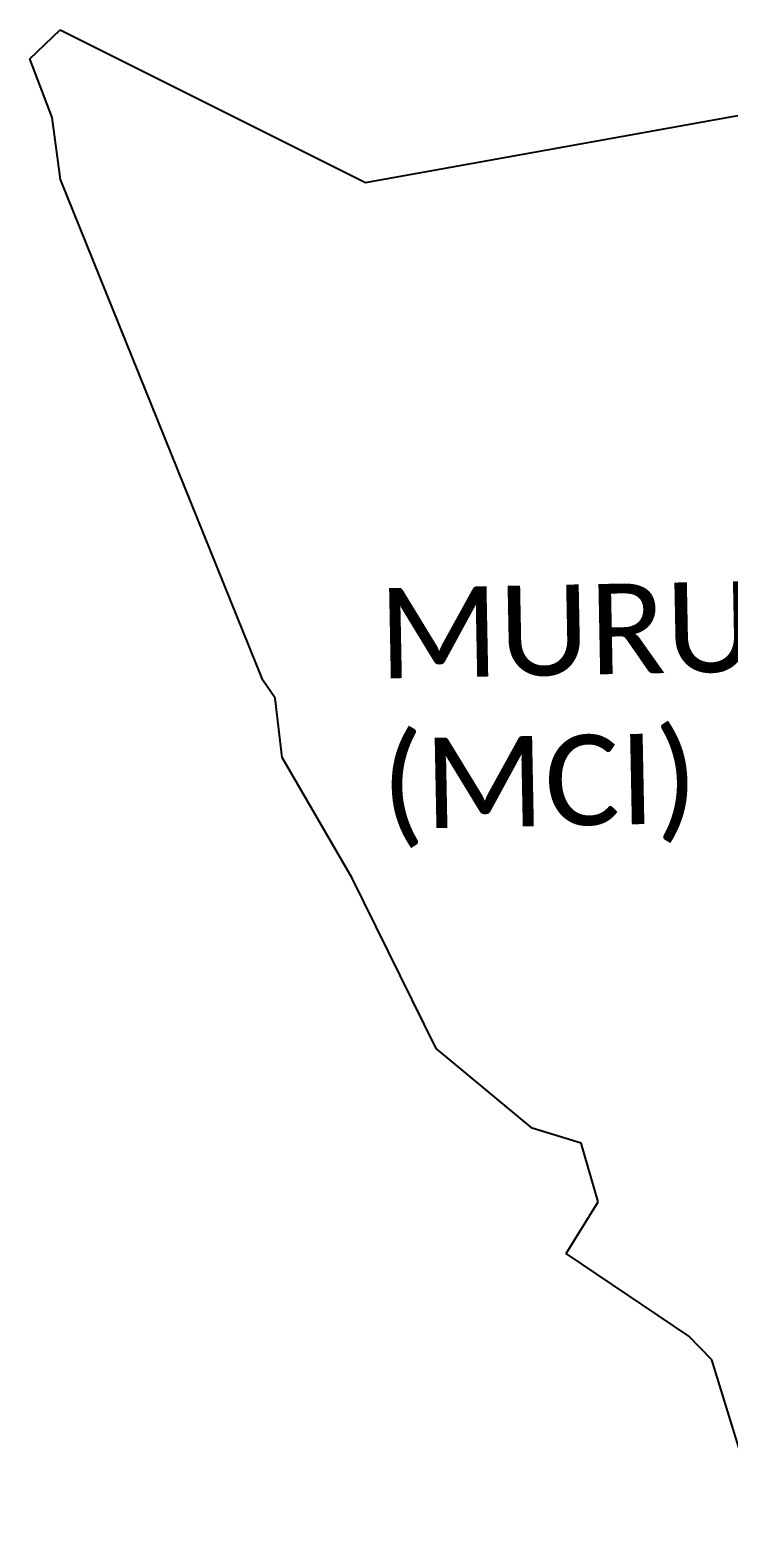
# Model space of a CAD drawing. Header units: metres. Extents: x 283713 to 288970, y 2026364 to 2039846.
# Drawn here: x 283713 to 284554, y 2026531 to 2028326 of the extents above; entities that cross this region are included whole.
import ezdxf

# ---------------------------------------------------------------- set-up
doc = ezdxf.new("R2010")
doc.units = ezdxf.units.M
doc.layers.add('village', color=3, linetype='Continuous')
doc.layers.add('VILLAGE NAME', color=250, linetype='Continuous')
doc.styles.get("Standard").update_dxf_attribs({"font": 'simplex.shx'})

msp = doc.modelspace()

# ---------------------------------------------------------------- linework, layer by layer
at = {"layer": 'village', "color": 3}
for p, q in [((283713.3, 2028291.3), (283749.9, 2028326.2)), ((283749.9, 2028326.2), (284117.5, 2028142.2)), ((283740, 2028220.7), (283713.3, 2028291.3)), ((284117.5, 2028142.2), (284693.9, 2028246)), ((283750.1, 2028146.2), (283740, 2028220.7)), ((283993.9, 2027543.3), (283750.1, 2028146.2)), ((284008.7, 2027521.3), (283993.9, 2027543.3)), ((284017.1, 2027449.9), (284008.7, 2027521.3)), ((284101.1, 2027304.7), (284017.1, 2027449.9)), ((284202.5, 2027099.5), (284101.1, 2027304.7)), ((284317.8, 2027003.6), (284202.5, 2027099.5)), ((284377, 2026985.6), (284317.8, 2027003.6)), ((284397.3, 2026915), (284377, 2026985.6)), ((284358.8, 2026852.8), (284397.3, 2026915)), ((284506.4, 2026753.2), (284358.8, 2026852.8)), ((284534.4, 2026724.7), (284506.4, 2026753.2)), ((284594, 2026530.5), (284534.4, 2026724.7))]:
    msp.add_line(p, q, dxfattribs=at)

# ---------------------------------------------------------------- texts
at = {"layer": 'VILLAGE NAME', "insert": (284131.9, 2027653.8), "char_height": 108.748, "attachment_point": 1, "rotation": 1.1028}
msp.add_mtext_dynamic_manual_height_columns('{\\fCalibri|b0|i0|c0|p34;MURUD JANJIRA (MCI)}', width=1174.7, gutter_width=543.7, heights=[0], dxfattribs=at)

doc.saveas('drawing.dxf')
